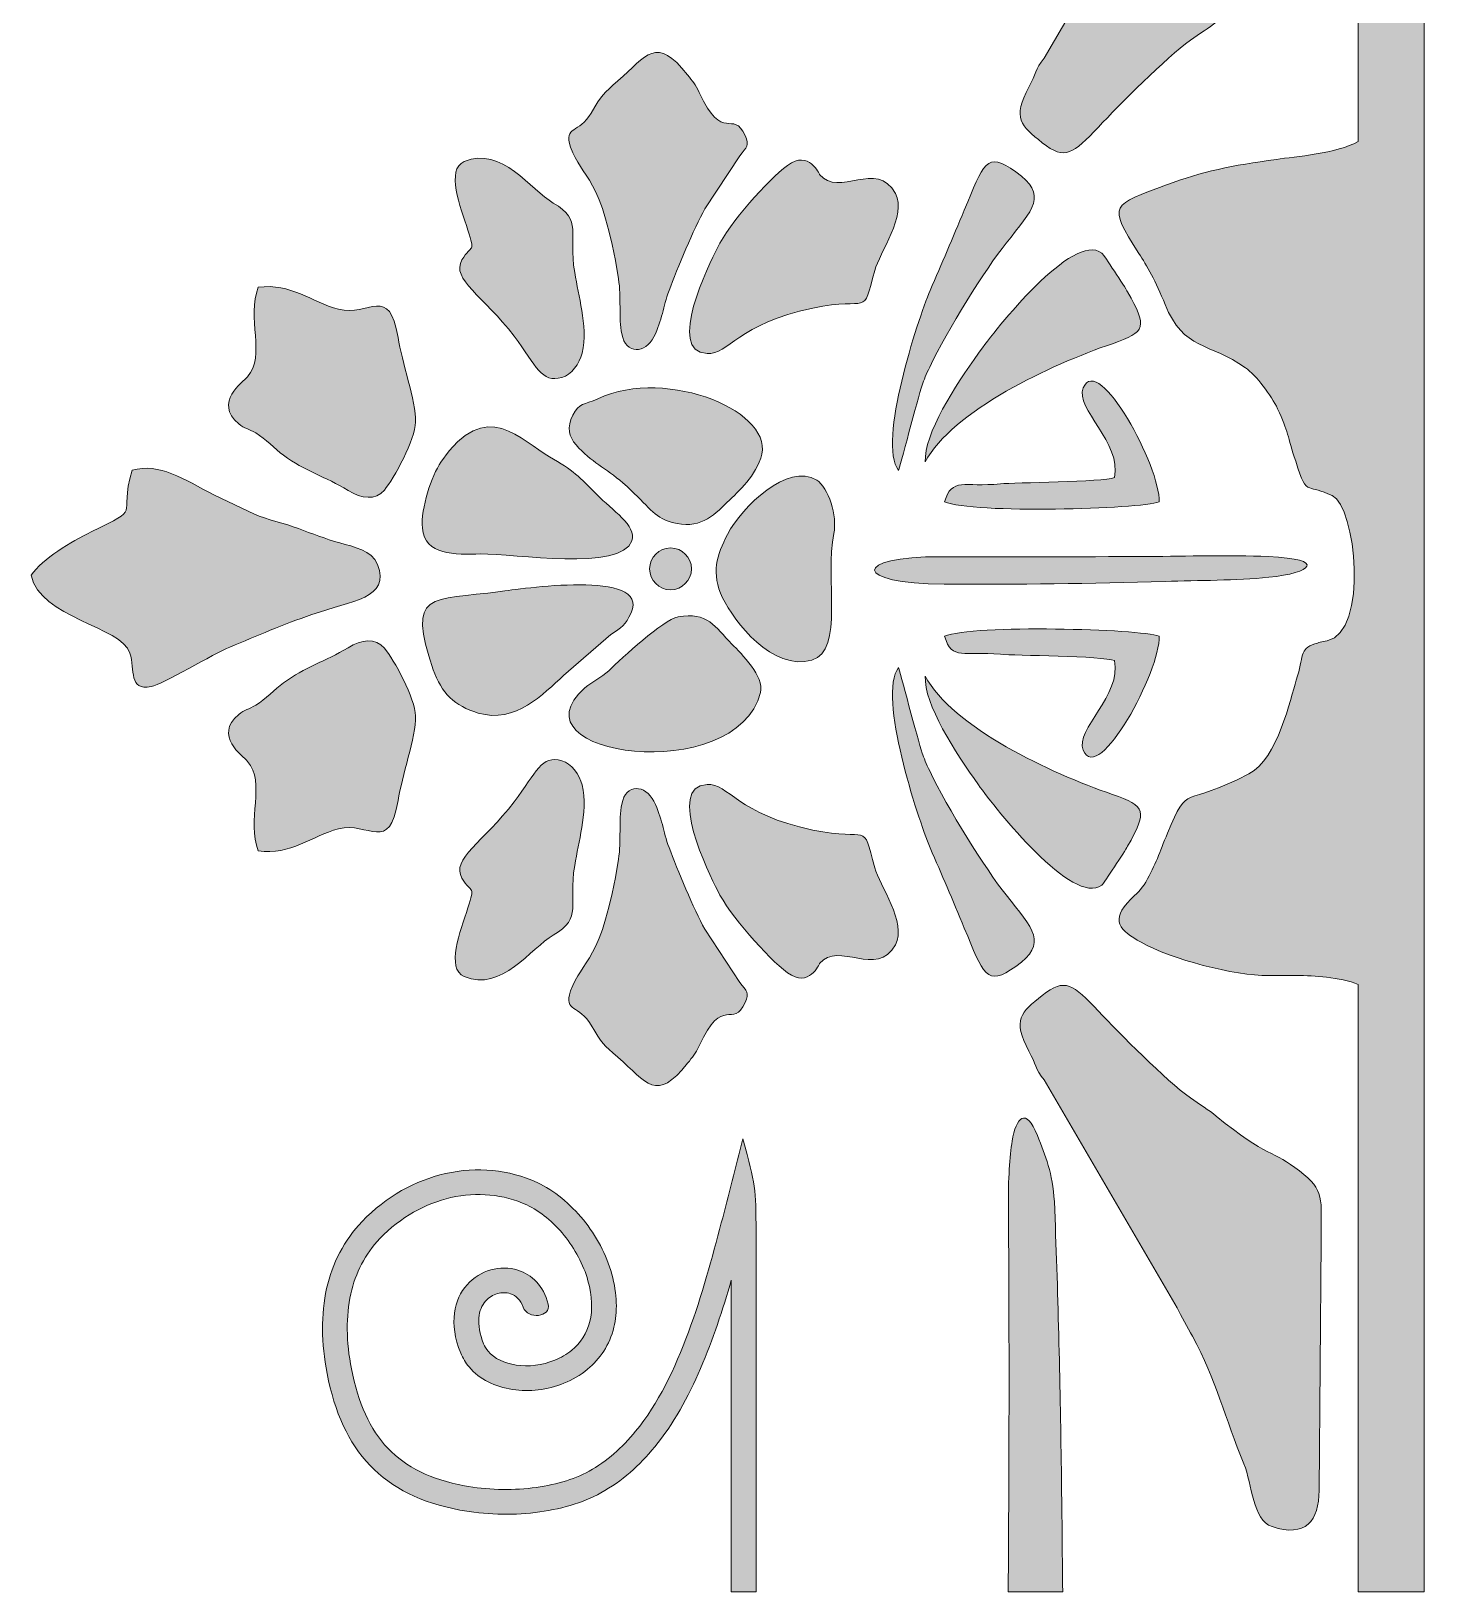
# Model space of a CAD drawing. Header units: inches. Extents: x -199 to 794, y -76 to 917.
# Drawn here: x 534.1 to 794, y -76 to 214.8 of the extents above; entities that cross this region are included whole.
import ezdxf

# ---------------------------------------------------------------- set-up
doc = ezdxf.new("R2010")
doc.units = ezdxf.units.IN
doc.header["$MEASUREMENT"] = 0
doc.layers.add('图层 1', color=7, linetype='Continuous')

# ---------------------------------------------------------------- blocks, each defined once
blk = doc.blocks.new('block 2')
at = {"layer": '图层 1', "true_color": 0xffffff}
h = blk.add_hatch(color=7, dxfattribs=at)
h.dxf.hatch_style = 2
edge = h.paths.add_edge_path()
edge.add_spline(control_points=[(791.65, 843.99), (790.54, 844.66), (788.96, 844.87), (787.38, 844.89), (782.21, 844.95), (773.23, 845.15), (768.63, 843.69), (759.46, 840.79), (761.41, 830.71), (766.29, 825.34), (768.33, 823.1), (770.07, 820.6), (771.59, 817.92), (776.78, 808.78), (781.41, 795.92), (781.41, 785.33), (781.41, 785.33), (781.41, 194.19), (781.41, 194.19), (777.47, 191.99), (769.65, 191.36), (766.17, 190.88), (757.83, 189.72), (752.38, 188.66), (745.69, 186.12), (735.58, 182.3), (734.56, 182.7), (740.55, 173.36), (742, 171.09), (743.72, 168.17), (745.44, 163.85), (748.84, 155.29), (753.76, 156.77), (760.42, 152.04), (762.38, 150.64), (765.26, 146.86), (766.41, 144.38), (768.37, 140.15), (768.24, 139.32), (769.77, 134.62), (771.03, 130.75), (771.28, 130.07), (772.42, 129.64), (773.18, 129.37), (774.36, 129.21), (776.54, 128.26), (781.06, 126.28), (783.37, 102.7), (775.64, 101.17), (774.68, 100.98), (773.92, 100.8), (773.33, 100.6), (770.36, 99.62), (771.38, 98.32), (769.88, 93.81), (768.76, 90.45), (766.49, 79.21), (761.06, 76.37), (748.63, 69.88), (749.84, 74.91), (745.88, 65.31), (744.36, 61.64), (743.71, 59.51), (741.84, 56.21), (741.03, 54.76), (739.96, 53.93), (739.02, 52.99), (735.08, 49.09), (737, 47.16), (740.97, 44.98), (746.65, 41.82), (758.26, 38.73), (764.77, 38.8), (767.73, 38.83), (771.78, 38.9), (775.53, 38.48), (777.67, 38.22), (779.73, 37.81), (781.41, 37.13), (781.41, 37.13), (781.41, -76.04), (781.41, -76.04), (781.41, -76.04), (793.72, -76.04), (793.72, -76.04), (793.72, -76.04), (793.72, 834.75), (793.72, 834.75), (793.72, 837.12), (794.02, 842.57), (791.65, 843.99)], knot_values=[0, 0, 0, 0, 1, 1, 1, 2, 2, 2, 3, 3, 3, 4, 4, 4, 5, 5, 5, 6, 6, 6, 7, 7, 7, 8, 8, 8, 9, 9, 9, 10, 10, 10, 11, 11, 11, 12, 12, 12, 13, 13, 13, 14, 14, 14, 15, 15, 15, 16, 16, 16, 17, 17, 17, 18, 18, 18, 19, 19, 19, 20, 20, 20, 21, 21, 21, 22, 22, 22, 23, 23, 23, 24, 24, 24, 25, 25, 25, 26, 26, 26, 27, 27, 27, 28, 28, 28, 29, 29, 29, 30, 30, 30, 30], degree=3, periodic=1)
h = blk.add_hatch(color=7, dxfattribs=at)
h.dxf.hatch_style = 2
edge = h.paths.add_edge_path()
edge.add_spline(control_points=[(750.16, 213.07), (751.83, 214.27), (753.63, 215.37), (754.97, 216.46), (764.43, 224.24), (765.71, 222.91), (770.46, 226.68), (775.3, 230.5), (774.49, 231.49), (774.49, 239.75), (774.49, 239.75), (774.13, 286.2), (774.13, 286.2), (774.13, 291.86), (771.6, 295.07), (765.36, 292.97), (761.74, 291.74), (761.66, 285.06), (760.12, 281.29), (756.59, 272.72), (754.94, 265.67), (750.55, 257.51), (749.58, 255.69), (748.46, 253.87), (747.68, 252.17), (747.68, 252.17), (722.88, 209.74), (722.88, 209.74), (721.25, 207.65), (721.38, 206.82), (720.05, 204.35), (716.93, 198.53), (718.57, 197.17), (722.54, 193.98), (726.79, 190.57), (728.33, 191.97), (733, 196.89), (736.95, 201.04), (745.57, 209.8), (750.16, 213.07)], knot_values=[0, 0, 0, 0, 1, 1, 1, 2, 2, 2, 3, 3, 3, 4, 4, 4, 5, 5, 5, 6, 6, 6, 7, 7, 7, 8, 8, 8, 9, 9, 9, 10, 10, 10, 11, 11, 11, 12, 12, 12, 13, 13, 13, 13], degree=3, periodic=1)
h = blk.add_hatch(color=7, dxfattribs=at)
h.dxf.hatch_style = 2
edge = h.paths.add_edge_path()
edge.add_spline(control_points=[(666.18, 191.54), (667.46, 193.25), (668.03, 193.4), (667.17, 195.32), (664.93, 200.36), (662.97, 193.68), (658.62, 203.36), (657.95, 204.87), (657.39, 205.42), (656.44, 206.63), (650.62, 214.03), (648.86, 210.27), (643.45, 205.49), (640.77, 203.13), (640.44, 202.96), (638.49, 199.51), (636.31, 195.64), (633.25, 197.22), (634.66, 193.16), (636.72, 187.25), (640.51, 188.01), (643.58, 168.6), (644.12, 165.2), (643.58, 161.4), (644.18, 158.34), (644.96, 154.43), (648.59, 154.7), (650.16, 157.8), (651.78, 161), (651.84, 163.34), (653, 166.41), (654.56, 170.56), (657.59, 177.91), (659.67, 181.65), (659.67, 181.65), (666.18, 191.54), (666.18, 191.54)], knot_values=[0, 0, 0, 0, 1, 1, 1, 2, 2, 2, 3, 3, 3, 4, 4, 4, 5, 5, 5, 6, 6, 6, 7, 7, 7, 8, 8, 8, 9, 9, 9, 10, 10, 10, 11, 11, 11, 12, 12, 12, 12], degree=3, periodic=1)
h = blk.add_hatch(color=7, dxfattribs=at)
h.dxf.hatch_style = 2
edge = h.paths.add_edge_path()
edge.add_spline(control_points=[(624.11, 157.94), (628.39, 152.27), (629.15, 149.16), (633.04, 150.24), (634.74, 150.72), (636.33, 152.84), (636.78, 154.75), (637.41, 157.32), (637.16, 160.28), (636.75, 162.71), (636.33, 165.26), (635.82, 167.37), (635.41, 169.8), (634.12, 177.32), (637.07, 179.44), (631.43, 182.73), (627.28, 185.15), (621.82, 193.43), (614.8, 190.46), (611.39, 189.02), (614.12, 182), (615.5, 177.7), (616.92, 173.27), (616.22, 175.2), (614.41, 172.15), (612.27, 168.53), (618.48, 165.41), (624.11, 157.94)], knot_values=[0, 0, 0, 0, 1, 1, 1, 2, 2, 2, 3, 3, 3, 4, 4, 4, 5, 5, 5, 6, 6, 6, 7, 7, 7, 8, 8, 8, 9, 9, 9, 9], degree=3, periodic=1)
h = blk.add_hatch(color=7, dxfattribs=at)
h.dxf.hatch_style = 2
edge = h.paths.add_edge_path()
edge.add_spline(control_points=[(691.32, 170.18), (692.19, 173.44), (697.39, 180.42), (695.18, 184.53), (691.75, 190.91), (684.58, 183.7), (681.05, 188.05), (681.05, 188.05), (679.09, 192.72), (675.07, 189.75), (671.32, 186.98), (664.27, 178.98), (662.01, 174.38), (660.5, 171.3), (652.36, 155.08), (660.09, 154.67), (664.06, 154.46), (665.82, 160.28), (679.8, 163.17), (690.53, 165.39), (688.96, 161.2), (691.32, 170.18)], knot_values=[0, 0, 0, 0, 1, 1, 1, 2, 2, 2, 3, 3, 3, 4, 4, 4, 5, 5, 5, 6, 6, 6, 7, 7, 7, 7], degree=3, periodic=1)
h = blk.add_hatch(color=7, dxfattribs=at)
h.dxf.hatch_style = 2
edge = h.paths.add_edge_path()
edge.add_spline(control_points=[(695.76, 132.88), (695.88, 133.06), (699.36, 146.35), (700.17, 148.82), (700.46, 149.71), (700.94, 150.86), (701.57, 152.16), (704.85, 159.05), (712, 170.49), (715.8, 175.25), (720.88, 181.63), (723.66, 184.24), (717.64, 188.56), (712.07, 192.59), (711.58, 189.96), (708.02, 181.42), (705.82, 176.13), (703.79, 171.47), (701.66, 166.45), (699.29, 160.83), (691.84, 138.21), (695.76, 132.88)], knot_values=[0, 0, 0, 0, 1, 1, 1, 2, 2, 2, 3, 3, 3, 4, 4, 4, 5, 5, 5, 6, 6, 6, 7, 7, 7, 7], degree=3, periodic=1)
h = blk.add_hatch(color=7, dxfattribs=at)
h.dxf.hatch_style = 2
edge = h.paths.add_edge_path()
edge.add_spline(control_points=[(733.64, 173.41), (728.29, 177.53), (713.88, 159.25), (710.65, 154.75), (706.36, 148.75), (700.45, 139.65), (700.75, 134.5), (703.18, 139.19), (709.07, 143.77), (715.85, 147.66), (722.41, 151.43), (729.78, 154.55), (735.62, 156.52), (741.95, 158.66), (742.12, 159.75), (738.44, 166.18), (737.92, 167.09), (734.07, 173.09), (733.64, 173.41)], knot_values=[0, 0, 0, 0, 1, 1, 1, 2, 2, 2, 3, 3, 3, 4, 4, 4, 5, 5, 5, 6, 6, 6, 6], degree=3, periodic=1)
h = blk.add_hatch(color=7, dxfattribs=at)
h.dxf.hatch_style = 2
edge = h.paths.add_edge_path()
edge.add_spline(control_points=[(572.8, 141.62), (573.93, 140.67), (574.63, 140.72), (575.99, 139.89), (577.79, 138.77), (579.55, 136.93), (581.15, 135.75), (585.09, 132.81), (588.95, 131.75), (593.18, 129.2), (595.77, 127.63), (598.25, 127.28), (599.95, 129.26), (601.73, 131.34), (605.72, 138.71), (605.76, 141.91), (605.8, 145.89), (603.19, 153.21), (602.5, 157.67), (600.92, 167.67), (597, 161.51), (591.4, 162.95), (586.33, 164.25), (582.55, 167.91), (576.45, 167.03), (574.23, 161.42), (577.9, 154.29), (574.46, 150.37), (573.53, 149.32), (568.07, 145.62), (572.8, 141.62)], knot_values=[0, 0, 0, 0, 1, 1, 1, 2, 2, 2, 3, 3, 3, 4, 4, 4, 5, 5, 5, 6, 6, 6, 7, 7, 7, 8, 8, 8, 9, 9, 9, 10, 10, 10, 10], degree=3, periodic=1)
h = blk.add_hatch(color=7, dxfattribs=at)
h.dxf.hatch_style = 2
edge = h.paths.add_edge_path()
edge.add_spline(control_points=[(730.18, 148.28), (728.58, 144.47), (737.43, 138.01), (736, 131.59), (733.9, 130.7), (717.24, 130.67), (714.74, 130.42), (707.91, 129.73), (705.71, 131.71), (704.34, 127.06), (709.59, 124.81), (740.81, 125.7), (744.32, 127.04), (744.63, 133.46), (733.02, 154.98), (730.18, 148.28)], knot_values=[0, 0, 0, 0, 1, 1, 1, 2, 2, 2, 3, 3, 3, 4, 4, 4, 5, 5, 5, 5], degree=3, periodic=1)
h = blk.add_hatch(color=7, dxfattribs=at)
h.dxf.hatch_style = 2
edge = h.paths.add_edge_path()
edge.add_spline(control_points=[(670.09, 135.18), (673.22, 143.62), (652.79, 152.32), (639.72, 146.28), (637.18, 145.1), (636.19, 145.54), (635.07, 143.24), (633.9, 140.83), (634.36, 139.19), (635.67, 137.67), (638.5, 134.39), (641.18, 133.43), (644.41, 130.57), (648.62, 126.84), (650, 124.52), (652.67, 123.53), (657.77, 121.64), (660.69, 123.86), (663.34, 126.48), (665.71, 128.84), (668.61, 131.14), (670.09, 135.18)], knot_values=[0, 0, 0, 0, 1, 1, 1, 2, 2, 2, 3, 3, 3, 4, 4, 4, 5, 5, 5, 6, 6, 6, 7, 7, 7, 7], degree=3, periodic=1)
h = blk.add_hatch(color=7, dxfattribs=at)
h.dxf.hatch_style = 2
edge = h.paths.add_edge_path()
edge.add_spline(control_points=[(617.93, 117.34), (624.16, 117.44), (644.12, 114.06), (646.04, 119.8), (647.01, 122.68), (642.4, 125.49), (639.53, 128.42), (636.38, 131.65), (635.1, 132.99), (630.7, 135.45), (625.64, 138.27), (618.85, 146.94), (610.5, 134.48), (608.73, 131.84), (606.71, 125.93), (607.03, 122.16), (607.47, 117), (613.06, 117.27), (617.93, 117.34)], knot_values=[0, 0, 0, 0, 1, 1, 1, 2, 2, 2, 3, 3, 3, 4, 4, 4, 5, 5, 5, 6, 6, 6, 6], degree=3, periodic=1)
h = blk.add_hatch(color=7, dxfattribs=at)
h.dxf.hatch_style = 2
edge = h.paths.add_edge_path()
edge.add_spline(control_points=[(586.44, 106.06), (593.94, 108.68), (601.11, 109.03), (598.67, 115.38), (597.64, 118.06), (594.19, 118.66), (591.67, 119.39), (589, 120.18), (586.44, 121.13), (583.97, 122.08), (581.44, 123.05), (577.97, 123.75), (575.74, 124.78), (575.74, 124.78), (568.32, 128.29), (568.32, 128.29), (562.3, 131.36), (558.16, 134.35), (552.93, 132.96), (550.24, 123.5), (555.16, 126.37), (545.31, 121.47), (541.6, 119.63), (536.25, 116.42), (534.14, 113.39), (535.69, 105.44), (550.93, 103.89), (552.54, 98.88), (553.55, 95.73), (552.17, 91.79), (556.52, 92.63), (558.49, 93.01), (568.25, 98.8), (571.18, 100), (576.33, 102.13), (580.98, 104.17), (586.44, 106.06)], knot_values=[0, 0, 0, 0, 1, 1, 1, 2, 2, 2, 3, 3, 3, 4, 4, 4, 5, 5, 5, 6, 6, 6, 7, 7, 7, 8, 8, 8, 9, 9, 9, 10, 10, 10, 11, 11, 11, 12, 12, 12, 12], degree=3, periodic=1)
h = blk.add_hatch(color=7, dxfattribs=at)
h.dxf.hatch_style = 2
edge = h.paths.add_edge_path()
edge.add_spline(control_points=[(680.52, 131.12), (675.12, 134.41), (666.61, 126.17), (663.9, 121), (661.87, 117.11), (660.78, 113.78), (662.98, 109.2), (665.12, 104.75), (672.28, 95.43), (679.62, 97.57), (685.72, 99.35), (681.97, 112.88), (683.71, 121.15), (684.38, 124.35), (682.69, 129.79), (680.52, 131.12)], knot_values=[0, 0, 0, 0, 1, 1, 1, 2, 2, 2, 3, 3, 3, 4, 4, 4, 5, 5, 5, 5], degree=3, periodic=1)
h = blk.add_hatch(color=7, dxfattribs=at)
h.dxf.hatch_style = 2
edge = h.paths.add_edge_path()
edge.add_spline(control_points=[(653.27, 118.46), (651.12, 118.46), (649.37, 116.72), (649.37, 114.57), (649.37, 112.42), (651.12, 110.67), (653.27, 110.67), (655.43, 110.67), (657.17, 112.42), (657.17, 114.57), (657.17, 116.72), (655.43, 118.46), (653.27, 118.46)], knot_values=[0, 0, 0, 0, 1, 1, 1, 2, 2, 2, 3, 3, 3, 4, 4, 4, 4], degree=3, periodic=1)
h = blk.add_hatch(color=7, dxfattribs=at)
h.dxf.hatch_style = 2
edge = h.paths.add_edge_path()
edge.add_spline(control_points=[(764.78, 113), (772.74, 113.77), (775.76, 116.4), (764.66, 116.86), (757.32, 117.17), (749.64, 116.91), (742.26, 116.88), (729.27, 116.82), (715.85, 116.75), (703.79, 116.84), (686.84, 116.84), (687.24, 111.79), (704.29, 111.71), (717.88, 111.65), (731.66, 111.82), (745.44, 112.24), (751.67, 112.43), (758.62, 112.39), (764.78, 113)], knot_values=[0, 0, 0, 0, 1, 1, 1, 2, 2, 2, 3, 3, 3, 4, 4, 4, 5, 5, 5, 6, 6, 6, 6], degree=3, periodic=1)
h = blk.add_hatch(color=7, dxfattribs=at)
h.dxf.hatch_style = 2
edge = h.paths.add_edge_path()
edge.add_spline(control_points=[(617.42, 87.71), (624.46, 85.63), (629.56, 91.28), (633.34, 94.71), (633.34, 94.71), (642.14, 102.31), (642.14, 102.31), (644.21, 103.67), (644.85, 104.05), (645.91, 106.38), (649.66, 114.59), (624.71, 110.76), (621.6, 110.35), (608.43, 108.65), (604.03, 110.46), (609.06, 95.77), (610.55, 91.45), (613.06, 88.99), (617.42, 87.71)], knot_values=[0, 0, 0, 0, 1, 1, 1, 2, 2, 2, 3, 3, 3, 4, 4, 4, 5, 5, 5, 6, 6, 6, 6], degree=3, periodic=1)
h = blk.add_hatch(color=7, dxfattribs=at)
h.dxf.hatch_style = 2
edge = h.paths.add_edge_path()
edge.add_spline(control_points=[(670.05, 91.56), (670.79, 94.46), (666.51, 98.74), (664.71, 100.56), (661.55, 103.79), (660.19, 106.64), (654.69, 105.61), (651.84, 105.06), (644.27, 98), (641.76, 95.59), (640.37, 94.25), (638.74, 93.63), (637.31, 92.37), (622.9, 79.75), (665.54, 73.84), (670.05, 91.56)], knot_values=[0, 0, 0, 0, 1, 1, 1, 2, 2, 2, 3, 3, 3, 4, 4, 4, 5, 5, 5, 5], degree=3, periodic=1)
h = blk.add_hatch(color=7, dxfattribs=at)
h.dxf.hatch_style = 2
edge = h.paths.add_edge_path()
edge.add_spline(control_points=[(602.5, 71.4), (603.19, 75.86), (605.8, 83.17), (605.76, 87.16), (605.72, 90.35), (601.74, 97.73), (599.95, 99.8), (598.25, 101.79), (595.76, 101.43), (593.18, 99.88), (588.95, 97.32), (585.09, 96.25), (581.15, 93.33), (579.55, 92.13), (577.79, 90.29), (575.98, 89.18), (574.63, 88.35), (573.93, 88.39), (572.8, 87.44), (568.07, 83.46), (573.53, 79.75), (574.46, 78.7), (577.9, 74.78), (574.23, 67.64), (576.45, 62.03), (582.54, 61.15), (586.33, 64.81), (591.4, 66.12), (597, 67.56), (600.92, 61.4), (602.5, 71.4)], knot_values=[0, 0, 0, 0, 1, 1, 1, 2, 2, 2, 3, 3, 3, 4, 4, 4, 5, 5, 5, 6, 6, 6, 7, 7, 7, 8, 8, 8, 9, 9, 9, 10, 10, 10, 10], degree=3, periodic=1)
h = blk.add_hatch(color=7, dxfattribs=at)
h.dxf.hatch_style = 2
edge = h.paths.add_edge_path()
edge.add_spline(control_points=[(704.34, 102), (705.71, 97.35), (707.91, 99.35), (714.74, 98.65), (717.24, 98.39), (733.9, 98.35), (736, 97.48), (737.43, 91.06), (728.58, 84.6), (730.18, 80.78), (733.02, 74.09), (744.63, 95.61), (744.32, 102.03), (740.81, 103.37), (709.59, 104.25), (704.34, 102)], knot_values=[0, 0, 0, 0, 1, 1, 1, 2, 2, 2, 3, 3, 3, 4, 4, 4, 5, 5, 5, 5], degree=3, periodic=1)
h = blk.add_hatch(color=7, dxfattribs=at)
h.dxf.hatch_style = 2
edge = h.paths.add_edge_path()
edge.add_spline(control_points=[(715.8, 53.81), (712, 58.59), (704.85, 70.01), (701.57, 76.91), (700.94, 78.21), (700.46, 79.35), (700.17, 80.25), (699.36, 82.72), (695.88, 96), (695.76, 96.19), (691.84, 90.86), (699.29, 68.23), (701.66, 62.61), (703.79, 57.59), (705.82, 52.94), (708.02, 47.64), (711.58, 39.11), (712.07, 36.49), (717.64, 40.5), (723.66, 44.82), (720.88, 47.44), (715.8, 53.81)], knot_values=[0, 0, 0, 0, 1, 1, 1, 2, 2, 2, 3, 3, 3, 4, 4, 4, 5, 5, 5, 6, 6, 6, 7, 7, 7, 7], degree=3, periodic=1)
h = blk.add_hatch(color=7, dxfattribs=at)
h.dxf.hatch_style = 2
edge = h.paths.add_edge_path()
edge.add_spline(control_points=[(715.85, 81.41), (709.07, 85.3), (703.18, 89.87), (700.75, 94.56), (700.45, 89.41), (706.36, 80.31), (710.65, 74.32), (713.88, 69.82), (728.29, 51.54), (733.64, 55.66), (734.07, 55.98), (737.92, 61.98), (738.44, 62.89), (742.12, 69.33), (741.95, 70.4), (735.62, 72.55), (729.78, 74.52), (722.41, 77.65), (715.85, 81.41)], knot_values=[0, 0, 0, 0, 1, 1, 1, 2, 2, 2, 3, 3, 3, 4, 4, 4, 5, 5, 5, 6, 6, 6, 6], degree=3, periodic=1)
h = blk.add_hatch(color=7, dxfattribs=at)
h.dxf.hatch_style = 2
edge = h.paths.add_edge_path()
edge.add_spline(control_points=[(614.8, 38.61), (621.82, 35.64), (627.28, 43.92), (631.43, 46.33), (637.07, 49.62), (634.12, 51.74), (635.41, 59.27), (635.82, 61.7), (636.33, 63.8), (636.75, 66.36), (637.16, 68.78), (637.41, 71.75), (636.78, 74.31), (636.33, 76.23), (634.74, 78.34), (633.04, 78.82), (629.15, 79.9), (628.39, 76.79), (624.11, 71.13), (618.48, 63.66), (612.27, 60.54), (614.41, 56.92), (616.22, 53.87), (616.92, 55.79), (615.5, 51.38), (614.12, 47.06), (611.39, 40.05), (614.8, 38.61)], knot_values=[0, 0, 0, 0, 1, 1, 1, 2, 2, 2, 3, 3, 3, 4, 4, 4, 5, 5, 5, 6, 6, 6, 7, 7, 7, 8, 8, 8, 9, 9, 9, 9], degree=3, periodic=1)
h = blk.add_hatch(color=7, dxfattribs=at)
h.dxf.hatch_style = 2
edge = h.paths.add_edge_path()
edge.add_spline(control_points=[(638.49, 29.55), (640.44, 26.11), (640.77, 25.93), (643.45, 23.58), (648.86, 18.8), (650.62, 15.04), (656.44, 22.44), (657.39, 23.64), (657.95, 24.2), (658.62, 25.7), (662.97, 35.39), (664.93, 28.7), (667.17, 33.75), (668.03, 35.67), (667.46, 35.82), (666.18, 37.52), (666.18, 37.52), (659.66, 47.42), (659.66, 47.42), (657.59, 51.15), (654.56, 58.51), (653, 62.65), (651.84, 65.72), (651.78, 68.06), (650.16, 71.26), (648.59, 74.37), (644.96, 74.64), (644.18, 70.73), (643.58, 67.67), (644.12, 63.87), (643.58, 60.46), (640.51, 41.07), (636.72, 41.81), (634.66, 35.91), (633.25, 31.86), (636.31, 33.42), (638.49, 29.55)], knot_values=[0, 0, 0, 0, 1, 1, 1, 2, 2, 2, 3, 3, 3, 4, 4, 4, 5, 5, 5, 6, 6, 6, 7, 7, 7, 8, 8, 8, 9, 9, 9, 10, 10, 10, 11, 11, 11, 12, 12, 12, 12], degree=3, periodic=1)
h = blk.add_hatch(color=7, dxfattribs=at)
h.dxf.hatch_style = 2
edge = h.paths.add_edge_path()
edge.add_spline(control_points=[(679.8, 65.9), (665.82, 68.78), (664.06, 74.61), (660.09, 74.4), (652.36, 73.99), (660.5, 57.76), (662.01, 54.68), (664.27, 50.09), (671.32, 42.08), (675.07, 39.31), (679.09, 36.35), (681.05, 41.01), (681.05, 41.01), (684.58, 45.38), (691.75, 38.16), (695.18, 44.53), (697.39, 48.64), (692.19, 55.63), (691.33, 58.89), (688.96, 67.87), (690.53, 63.68), (679.8, 65.9)], knot_values=[0, 0, 0, 0, 1, 1, 1, 2, 2, 2, 3, 3, 3, 4, 4, 4, 5, 5, 5, 6, 6, 6, 7, 7, 7, 7], degree=3, periodic=1)
h = blk.add_hatch(color=7, dxfattribs=at)
h.dxf.hatch_style = 2
edge = h.paths.add_edge_path()
edge.add_spline(control_points=[(770.46, 2.39), (765.71, 6.16), (764.43, 4.83), (754.97, 12.6), (753.63, 13.7), (751.83, 14.79), (750.16, 15.98), (745.57, 19.26), (736.95, 28.02), (733, 32.18), (728.33, 37.1), (726.79, 38.49), (722.54, 35.08), (718.57, 31.89), (716.93, 30.54), (720.05, 24.71), (721.38, 22.24), (721.25, 21.42), (722.88, 19.33), (722.88, 19.33), (747.68, -23.11), (747.68, -23.11), (748.46, -24.8), (749.58, -26.63), (750.55, -28.44), (754.94, -36.59), (756.59, -43.65), (760.12, -52.22), (761.66, -55.99), (761.74, -62.68), (765.36, -63.9), (771.6, -66), (774.13, -62.8), (774.13, -57.14), (774.13, -57.14), (774.49, -10.68), (774.49, -10.68), (774.49, -2.42), (775.3, -1.44), (770.46, 2.39)], knot_values=[0, 0, 0, 0, 1, 1, 1, 2, 2, 2, 3, 3, 3, 4, 4, 4, 5, 5, 5, 6, 6, 6, 7, 7, 7, 8, 8, 8, 9, 9, 9, 10, 10, 10, 11, 11, 11, 12, 12, 12, 13, 13, 13, 13], degree=3, periodic=1)
h = blk.add_hatch(color=7, dxfattribs=at)
h.dxf.hatch_style = 2
edge = h.paths.add_edge_path()
edge.add_spline(control_points=[(724.8, -3.34), (724.46, 2.03), (723.17, 5.15), (721.65, 8.98), (719.51, 14.38), (717.66, 12.39), (716.93, 7.95), (716.47, 5.1), (716.19, 0.8), (716.23, -4.3), (716.42, -27.65), (716.37, -51.65), (716.2, -76.04), (716.2, -76.04), (726.35, -76.04), (726.35, -76.04), (726.28, -68.47), (726.21, -60.92), (726.1, -53.37), (725.88, -36.47), (725.48, -19.76), (724.8, -3.34)], knot_values=[0, 0, 0, 0, 1, 1, 1, 2, 2, 2, 3, 3, 3, 4, 4, 4, 5, 5, 5, 6, 6, 6, 7, 7, 7, 7], degree=3, periodic=1)
h = blk.add_hatch(color=7, dxfattribs=at)
h.dxf.hatch_style = 2
edge = h.paths.add_edge_path()
edge.add_spline(control_points=[(662.73, -7.32), (659.34, -20.05), (655.13, -35.88), (646.77, -46.13), (645.52, -47.66), (644.17, -49.08), (642.73, -50.33), (641.3, -51.57), (639.75, -52.66), (638.1, -53.57), (635.19, -55.16), (631.5, -56.21), (627.49, -56.7), (623.39, -57.18), (619.02, -57.06), (614.86, -56.28), (608.63, -55.12), (603.99, -52.84), (600.61, -49.31), (597.22, -45.76), (595.05, -40.87), (593.81, -34.51), (592.83, -29.42), (592.76, -24.71), (593.69, -20.54), (594.58, -16.59), (596.36, -13.11), (599.12, -10.23), (602.96, -6.21), (607.61, -3.66), (612.35, -2.59), (617.22, -1.5), (622.18, -1.96), (626.48, -3.96), (629, -5.14), (631.44, -7.16), (633.45, -9.64), (635.47, -12.13), (637.05, -15.06), (637.88, -18.07), (638.71, -21.04), (638.76, -23.56), (638.24, -25.66), (637.68, -27.91), (636.46, -29.71), (634.87, -31.02), (633.93, -31.81), (632.84, -32.44), (631.69, -32.9), (629.37, -33.84), (626.8, -34.14), (624.5, -33.8), (622.33, -33.47), (620.45, -32.6), (619.27, -31.2), (618.94, -30.78), (618.65, -30.32), (618.45, -29.83), (616.93, -26.09), (617.44, -23.41), (618.8, -21.87), (619.41, -21.19), (620.19, -20.72), (621.02, -20.48), (621.82, -20.26), (622.67, -20.25), (623.43, -20.5), (624.45, -20.82), (625.35, -21.64), (625.83, -23.01), (626.64, -25.33), (631.06, -24.95), (630.46, -22.43), (629.63, -19.01), (627.42, -16.94), (624.83, -16.11), (623.21, -15.59), (621.43, -15.58), (619.77, -16.05), (618.13, -16.51), (616.57, -17.46), (615.36, -18.83), (612.96, -21.55), (611.89, -25.92), (614.18, -31.56), (614.56, -32.51), (615.08, -33.37), (615.72, -34.14), (617.65, -36.46), (620.58, -37.87), (623.84, -38.35), (626.92, -38.82), (630.34, -38.43), (633.41, -37.18), (634.99, -36.54), (636.49, -35.67), (637.81, -34.58), (640.12, -32.66), (641.91, -30.06), (642.72, -26.76), (643.4, -23.94), (643.37, -20.63), (642.32, -16.85), (641.32, -13.21), (639.43, -9.7), (637.03, -6.74), (634.58, -3.74), (631.59, -1.28), (628.42, 0.2), (623.2, 2.65), (617.18, 3.21), (611.34, 1.89), (605.74, 0.63), (600.29, -2.35), (595.79, -7.05), (592.44, -10.56), (590.27, -14.78), (589.19, -19.53), (588.12, -24.34), (588.18, -29.69), (589.28, -35.39), (590.69, -42.61), (593.24, -48.27), (597.27, -52.49), (601.34, -56.74), (606.79, -59.46), (614.01, -60.81), (618.65, -61.67), (623.5, -61.81), (628.04, -61.28), (632.58, -60.73), (636.85, -59.5), (640.3, -57.61), (642.26, -56.53), (644.07, -55.25), (645.74, -53.81), (647.4, -52.37), (648.92, -50.77), (650.34, -49.04), (657.26, -40.55), (661.44, -28.88), (664.6, -17.96), (664.6, -17.96), (664.6, -76.04), (664.6, -76.04), (664.6, -76.04), (669.21, -76.04), (669.21, -76.04), (669.21, -76.04), (669.21, -9.1), (669.21, -9.1), (669.21, -0.67), (669.1, -0.38), (666.75, 8.36), (665.47, 3.08), (664.13, -2.07), (662.73, -7.32)], knot_values=[0, 0, 0, 0, 1, 1, 1, 2, 2, 2, 3, 3, 3, 4, 4, 4, 5, 5, 5, 6, 6, 6, 7, 7, 7, 8, 8, 8, 9, 9, 9, 10, 10, 10, 11, 11, 11, 12, 12, 12, 13, 13, 13, 14, 14, 14, 15, 15, 15, 16, 16, 16, 17, 17, 17, 18, 18, 18, 19, 19, 19, 20, 20, 20, 21, 21, 21, 22, 22, 22, 23, 23, 23, 24, 24, 24, 25, 25, 25, 26, 26, 26, 27, 27, 27, 28, 28, 28, 29, 29, 29, 30, 30, 30, 31, 31, 31, 32, 32, 32, 33, 33, 33, 34, 34, 34, 35, 35, 35, 36, 36, 36, 37, 37, 37, 38, 38, 38, 39, 39, 39, 40, 40, 40, 41, 41, 41, 42, 42, 42, 43, 43, 43, 44, 44, 44, 45, 45, 45, 46, 46, 46, 47, 47, 47, 48, 48, 48, 49, 49, 49, 50, 50, 50, 51, 51, 51, 52, 52, 52, 52], degree=3, periodic=1)
at = {"layer": '图层 1', "lineweight": 0}
for points, knots in [([(791.65, 843.99), (790.54, 844.66), (788.96, 844.87), (787.38, 844.89), (782.21, 844.95), (773.23, 845.15), (768.63, 843.69), (759.46, 840.79), (761.41, 830.71), (766.29, 825.34), (768.33, 823.1), (770.07, 820.6), (771.59, 817.92), (776.78, 808.78), (781.41, 795.92), (781.41, 785.33), (781.41, 785.33), (781.41, 194.19), (781.41, 194.19), (777.47, 191.99), (769.65, 191.36), (766.17, 190.88), (757.83, 189.72), (752.38, 188.66), (745.69, 186.12), (735.58, 182.3), (734.56, 182.7), (740.55, 173.36), (742, 171.09), (743.72, 168.17), (745.44, 163.85), (748.84, 155.29), (753.76, 156.77), (760.42, 152.04), (762.38, 150.64), (765.26, 146.86), (766.41, 144.38), (768.37, 140.15), (768.24, 139.32), (769.77, 134.62), (771.03, 130.75), (771.28, 130.07), (772.42, 129.64), (773.18, 129.37), (774.36, 129.21), (776.54, 128.26), (781.06, 126.28), (783.37, 102.7), (775.64, 101.17), (774.68, 100.98), (773.92, 100.8), (773.33, 100.6), (770.36, 99.62), (771.38, 98.32), (769.88, 93.81), (768.76, 90.45), (766.49, 79.21), (761.06, 76.37), (748.63, 69.88), (749.84, 74.91), (745.88, 65.31), (744.36, 61.64), (743.71, 59.51), (741.84, 56.21), (741.03, 54.76), (739.96, 53.93), (739.02, 52.99), (735.08, 49.09), (737, 47.16), (740.97, 44.98), (746.65, 41.82), (758.26, 38.73), (764.77, 38.8), (767.73, 38.83), (771.78, 38.9), (775.53, 38.48), (777.67, 38.22), (779.73, 37.81), (781.41, 37.13), (781.41, 37.13), (781.41, -76.04), (781.41, -76.04), (781.41, -76.04), (793.72, -76.04), (793.72, -76.04), (793.72, -76.04), (793.72, 834.75), (793.72, 834.75), (793.72, 837.12), (794.02, 842.57), (791.65, 843.99)], [0, 0, 0, 0, 1, 1, 1, 2, 2, 2, 3, 3, 3, 4, 4, 4, 5, 5, 5, 6, 6, 6, 7, 7, 7, 8, 8, 8, 9, 9, 9, 10, 10, 10, 11, 11, 11, 12, 12, 12, 13, 13, 13, 14, 14, 14, 15, 15, 15, 16, 16, 16, 17, 17, 17, 18, 18, 18, 19, 19, 19, 20, 20, 20, 21, 21, 21, 22, 22, 22, 23, 23, 23, 24, 24, 24, 25, 25, 25, 26, 26, 26, 27, 27, 27, 28, 28, 28, 29, 29, 29, 30, 30, 30, 30]), ([(750.16, 213.07), (751.83, 214.27), (753.63, 215.37), (754.97, 216.46), (764.43, 224.24), (765.71, 222.91), (770.46, 226.68), (775.3, 230.5), (774.49, 231.49), (774.49, 239.75), (774.49, 239.75), (774.13, 286.2), (774.13, 286.2), (774.13, 291.86), (771.6, 295.07), (765.36, 292.97), (761.74, 291.74), (761.66, 285.06), (760.12, 281.29), (756.59, 272.72), (754.94, 265.67), (750.55, 257.51), (749.58, 255.69), (748.46, 253.87), (747.68, 252.17), (747.68, 252.17), (722.88, 209.74), (722.88, 209.74), (721.25, 207.65), (721.38, 206.82), (720.05, 204.35), (716.93, 198.53), (718.57, 197.17), (722.54, 193.98), (726.79, 190.57), (728.33, 191.97), (733, 196.89), (736.95, 201.04), (745.57, 209.8), (750.16, 213.07)], [0, 0, 0, 0, 1, 1, 1, 2, 2, 2, 3, 3, 3, 4, 4, 4, 5, 5, 5, 6, 6, 6, 7, 7, 7, 8, 8, 8, 9, 9, 9, 10, 10, 10, 11, 11, 11, 12, 12, 12, 13, 13, 13, 13]), ([(666.18, 191.54), (667.46, 193.25), (668.03, 193.4), (667.17, 195.32), (664.93, 200.36), (662.97, 193.68), (658.62, 203.36), (657.95, 204.87), (657.39, 205.42), (656.44, 206.63), (650.62, 214.03), (648.86, 210.27), (643.45, 205.49), (640.77, 203.13), (640.44, 202.96), (638.49, 199.51), (636.31, 195.64), (633.25, 197.22), (634.66, 193.16), (636.72, 187.25), (640.51, 188.01), (643.58, 168.6), (644.12, 165.2), (643.58, 161.4), (644.18, 158.34), (644.96, 154.43), (648.59, 154.7), (650.16, 157.8), (651.78, 161), (651.84, 163.34), (653, 166.41), (654.56, 170.56), (657.59, 177.91), (659.67, 181.65), (659.67, 181.65), (666.18, 191.54), (666.18, 191.54)], [0, 0, 0, 0, 1, 1, 1, 2, 2, 2, 3, 3, 3, 4, 4, 4, 5, 5, 5, 6, 6, 6, 7, 7, 7, 8, 8, 8, 9, 9, 9, 10, 10, 10, 11, 11, 11, 12, 12, 12, 12]), ([(624.11, 157.94), (628.39, 152.27), (629.15, 149.16), (633.04, 150.24), (634.74, 150.72), (636.33, 152.84), (636.78, 154.75), (637.41, 157.32), (637.16, 160.28), (636.75, 162.71), (636.33, 165.26), (635.82, 167.37), (635.41, 169.8), (634.12, 177.32), (637.07, 179.44), (631.43, 182.73), (627.28, 185.15), (621.82, 193.43), (614.8, 190.46), (611.39, 189.02), (614.12, 182), (615.5, 177.7), (616.92, 173.27), (616.22, 175.2), (614.41, 172.15), (612.27, 168.53), (618.48, 165.41), (624.11, 157.94)], [0, 0, 0, 0, 1, 1, 1, 2, 2, 2, 3, 3, 3, 4, 4, 4, 5, 5, 5, 6, 6, 6, 7, 7, 7, 8, 8, 8, 9, 9, 9, 9]), ([(691.32, 170.18), (692.19, 173.44), (697.39, 180.42), (695.18, 184.53), (691.75, 190.91), (684.58, 183.7), (681.05, 188.05), (681.05, 188.05), (679.09, 192.72), (675.07, 189.75), (671.32, 186.98), (664.27, 178.98), (662.01, 174.38), (660.5, 171.3), (652.36, 155.08), (660.09, 154.67), (664.06, 154.46), (665.82, 160.28), (679.8, 163.17), (690.53, 165.39), (688.96, 161.2), (691.32, 170.18)], [0, 0, 0, 0, 1, 1, 1, 2, 2, 2, 3, 3, 3, 4, 4, 4, 5, 5, 5, 6, 6, 6, 7, 7, 7, 7]), ([(695.76, 132.88), (695.88, 133.06), (699.36, 146.35), (700.17, 148.82), (700.46, 149.71), (700.94, 150.86), (701.57, 152.16), (704.85, 159.05), (712, 170.49), (715.8, 175.25), (720.88, 181.63), (723.66, 184.24), (717.64, 188.56), (712.07, 192.59), (711.58, 189.96), (708.02, 181.42), (705.82, 176.13), (703.79, 171.47), (701.66, 166.45), (699.29, 160.83), (691.84, 138.21), (695.76, 132.88)], [0, 0, 0, 0, 1, 1, 1, 2, 2, 2, 3, 3, 3, 4, 4, 4, 5, 5, 5, 6, 6, 6, 7, 7, 7, 7]), ([(733.64, 173.41), (728.29, 177.53), (713.88, 159.25), (710.65, 154.75), (706.36, 148.75), (700.45, 139.65), (700.75, 134.5), (703.18, 139.19), (709.07, 143.77), (715.85, 147.66), (722.41, 151.43), (729.78, 154.55), (735.62, 156.52), (741.95, 158.66), (742.12, 159.75), (738.44, 166.18), (737.92, 167.09), (734.07, 173.09), (733.64, 173.41)], [0, 0, 0, 0, 1, 1, 1, 2, 2, 2, 3, 3, 3, 4, 4, 4, 5, 5, 5, 6, 6, 6, 6]), ([(572.8, 141.62), (573.93, 140.67), (574.63, 140.72), (575.99, 139.89), (577.79, 138.77), (579.55, 136.93), (581.15, 135.75), (585.09, 132.81), (588.95, 131.75), (593.18, 129.2), (595.77, 127.63), (598.25, 127.28), (599.95, 129.26), (601.73, 131.34), (605.72, 138.71), (605.76, 141.91), (605.8, 145.89), (603.19, 153.21), (602.5, 157.67), (600.92, 167.67), (597, 161.51), (591.4, 162.95), (586.33, 164.25), (582.55, 167.91), (576.45, 167.03), (574.23, 161.42), (577.9, 154.29), (574.46, 150.37), (573.53, 149.32), (568.07, 145.62), (572.8, 141.62)], [0, 0, 0, 0, 1, 1, 1, 2, 2, 2, 3, 3, 3, 4, 4, 4, 5, 5, 5, 6, 6, 6, 7, 7, 7, 8, 8, 8, 9, 9, 9, 10, 10, 10, 10]), ([(730.18, 148.28), (728.58, 144.47), (737.43, 138.01), (736, 131.59), (733.9, 130.7), (717.24, 130.67), (714.74, 130.42), (707.91, 129.73), (705.71, 131.71), (704.34, 127.06), (709.59, 124.81), (740.81, 125.7), (744.32, 127.04), (744.63, 133.46), (733.02, 154.98), (730.18, 148.28)], [0, 0, 0, 0, 1, 1, 1, 2, 2, 2, 3, 3, 3, 4, 4, 4, 5, 5, 5, 5]), ([(670.09, 135.18), (673.22, 143.62), (652.79, 152.32), (639.72, 146.28), (637.18, 145.1), (636.19, 145.54), (635.07, 143.24), (633.9, 140.83), (634.36, 139.19), (635.67, 137.67), (638.5, 134.39), (641.18, 133.43), (644.41, 130.57), (648.62, 126.84), (650, 124.52), (652.67, 123.53), (657.77, 121.64), (660.69, 123.86), (663.34, 126.48), (665.71, 128.84), (668.61, 131.14), (670.09, 135.18)], [0, 0, 0, 0, 1, 1, 1, 2, 2, 2, 3, 3, 3, 4, 4, 4, 5, 5, 5, 6, 6, 6, 7, 7, 7, 7]), ([(617.93, 117.34), (624.16, 117.44), (644.12, 114.06), (646.04, 119.8), (647.01, 122.68), (642.4, 125.49), (639.53, 128.42), (636.38, 131.65), (635.1, 132.99), (630.7, 135.45), (625.64, 138.27), (618.85, 146.94), (610.5, 134.48), (608.73, 131.84), (606.71, 125.93), (607.03, 122.16), (607.47, 117), (613.06, 117.27), (617.93, 117.34)], [0, 0, 0, 0, 1, 1, 1, 2, 2, 2, 3, 3, 3, 4, 4, 4, 5, 5, 5, 6, 6, 6, 6]), ([(586.44, 106.06), (593.94, 108.68), (601.11, 109.03), (598.67, 115.38), (597.64, 118.06), (594.19, 118.66), (591.67, 119.39), (589, 120.18), (586.44, 121.13), (583.97, 122.08), (581.44, 123.05), (577.97, 123.75), (575.74, 124.78), (575.74, 124.78), (568.32, 128.29), (568.32, 128.29), (562.3, 131.36), (558.16, 134.35), (552.93, 132.96), (550.24, 123.5), (555.16, 126.37), (545.31, 121.47), (541.6, 119.63), (536.25, 116.42), (534.14, 113.39), (535.69, 105.44), (550.93, 103.89), (552.54, 98.88), (553.55, 95.73), (552.17, 91.79), (556.52, 92.63), (558.49, 93.01), (568.25, 98.8), (571.18, 100), (576.33, 102.13), (580.98, 104.17), (586.44, 106.06)], [0, 0, 0, 0, 1, 1, 1, 2, 2, 2, 3, 3, 3, 4, 4, 4, 5, 5, 5, 6, 6, 6, 7, 7, 7, 8, 8, 8, 9, 9, 9, 10, 10, 10, 11, 11, 11, 12, 12, 12, 12]), ([(680.52, 131.12), (675.12, 134.41), (666.61, 126.17), (663.9, 121), (661.87, 117.11), (660.78, 113.78), (662.98, 109.2), (665.12, 104.75), (672.28, 95.43), (679.62, 97.57), (685.72, 99.35), (681.97, 112.88), (683.71, 121.15), (684.38, 124.35), (682.69, 129.79), (680.52, 131.12)], [0, 0, 0, 0, 1, 1, 1, 2, 2, 2, 3, 3, 3, 4, 4, 4, 5, 5, 5, 5]), ([(653.27, 118.46), (651.12, 118.46), (649.37, 116.72), (649.37, 114.57), (649.37, 112.42), (651.12, 110.67), (653.27, 110.67), (655.43, 110.67), (657.17, 112.42), (657.17, 114.57), (657.17, 116.72), (655.43, 118.46), (653.27, 118.46)], [0, 0, 0, 0, 1, 1, 1, 2, 2, 2, 3, 3, 3, 4, 4, 4, 4]), ([(764.78, 113), (772.74, 113.77), (775.76, 116.4), (764.66, 116.86), (757.32, 117.17), (749.64, 116.91), (742.26, 116.88), (729.27, 116.82), (715.85, 116.75), (703.79, 116.84), (686.84, 116.84), (687.24, 111.79), (704.29, 111.71), (717.88, 111.65), (731.66, 111.82), (745.44, 112.24), (751.67, 112.43), (758.62, 112.39), (764.78, 113)], [0, 0, 0, 0, 1, 1, 1, 2, 2, 2, 3, 3, 3, 4, 4, 4, 5, 5, 5, 6, 6, 6, 6]), ([(617.42, 87.71), (624.46, 85.63), (629.56, 91.28), (633.34, 94.71), (633.34, 94.71), (642.14, 102.31), (642.14, 102.31), (644.21, 103.67), (644.85, 104.05), (645.91, 106.38), (649.66, 114.59), (624.71, 110.76), (621.6, 110.35), (608.43, 108.65), (604.03, 110.46), (609.06, 95.77), (610.55, 91.45), (613.06, 88.99), (617.42, 87.71)], [0, 0, 0, 0, 1, 1, 1, 2, 2, 2, 3, 3, 3, 4, 4, 4, 5, 5, 5, 6, 6, 6, 6]), ([(670.05, 91.56), (670.79, 94.46), (666.51, 98.74), (664.71, 100.56), (661.55, 103.79), (660.19, 106.64), (654.69, 105.61), (651.84, 105.06), (644.27, 98), (641.76, 95.59), (640.37, 94.25), (638.74, 93.63), (637.31, 92.37), (622.9, 79.75), (665.54, 73.84), (670.05, 91.56)], [0, 0, 0, 0, 1, 1, 1, 2, 2, 2, 3, 3, 3, 4, 4, 4, 5, 5, 5, 5]), ([(602.5, 71.4), (603.19, 75.86), (605.8, 83.17), (605.76, 87.16), (605.72, 90.35), (601.74, 97.73), (599.95, 99.8), (598.25, 101.79), (595.76, 101.43), (593.18, 99.88), (588.95, 97.32), (585.09, 96.25), (581.15, 93.33), (579.55, 92.13), (577.79, 90.29), (575.98, 89.18), (574.63, 88.35), (573.93, 88.39), (572.8, 87.44), (568.07, 83.46), (573.53, 79.75), (574.46, 78.7), (577.9, 74.78), (574.23, 67.64), (576.45, 62.03), (582.54, 61.15), (586.33, 64.81), (591.4, 66.12), (597, 67.56), (600.92, 61.4), (602.5, 71.4)], [0, 0, 0, 0, 1, 1, 1, 2, 2, 2, 3, 3, 3, 4, 4, 4, 5, 5, 5, 6, 6, 6, 7, 7, 7, 8, 8, 8, 9, 9, 9, 10, 10, 10, 10]), ([(704.34, 102), (705.71, 97.35), (707.91, 99.35), (714.74, 98.65), (717.24, 98.39), (733.9, 98.35), (736, 97.48), (737.43, 91.06), (728.58, 84.6), (730.18, 80.78), (733.02, 74.09), (744.63, 95.61), (744.32, 102.03), (740.81, 103.37), (709.59, 104.25), (704.34, 102)], [0, 0, 0, 0, 1, 1, 1, 2, 2, 2, 3, 3, 3, 4, 4, 4, 5, 5, 5, 5]), ([(715.8, 53.81), (712, 58.59), (704.85, 70.01), (701.57, 76.91), (700.94, 78.21), (700.46, 79.35), (700.17, 80.25), (699.36, 82.72), (695.88, 96), (695.76, 96.19), (691.84, 90.86), (699.29, 68.23), (701.66, 62.61), (703.79, 57.59), (705.82, 52.94), (708.02, 47.64), (711.58, 39.11), (712.07, 36.49), (717.64, 40.5), (723.66, 44.82), (720.88, 47.44), (715.8, 53.81)], [0, 0, 0, 0, 1, 1, 1, 2, 2, 2, 3, 3, 3, 4, 4, 4, 5, 5, 5, 6, 6, 6, 7, 7, 7, 7]), ([(715.85, 81.41), (709.07, 85.3), (703.18, 89.87), (700.75, 94.56), (700.45, 89.41), (706.36, 80.31), (710.65, 74.32), (713.88, 69.82), (728.29, 51.54), (733.64, 55.66), (734.07, 55.98), (737.92, 61.98), (738.44, 62.89), (742.12, 69.33), (741.95, 70.4), (735.62, 72.55), (729.78, 74.52), (722.41, 77.65), (715.85, 81.41)], [0, 0, 0, 0, 1, 1, 1, 2, 2, 2, 3, 3, 3, 4, 4, 4, 5, 5, 5, 6, 6, 6, 6]), ([(614.8, 38.61), (621.82, 35.64), (627.28, 43.92), (631.43, 46.33), (637.07, 49.62), (634.12, 51.74), (635.41, 59.27), (635.82, 61.7), (636.33, 63.8), (636.75, 66.36), (637.16, 68.78), (637.41, 71.75), (636.78, 74.31), (636.33, 76.23), (634.74, 78.34), (633.04, 78.82), (629.15, 79.9), (628.39, 76.79), (624.11, 71.13), (618.48, 63.66), (612.27, 60.54), (614.41, 56.92), (616.22, 53.87), (616.92, 55.79), (615.5, 51.38), (614.12, 47.06), (611.39, 40.05), (614.8, 38.61)], [0, 0, 0, 0, 1, 1, 1, 2, 2, 2, 3, 3, 3, 4, 4, 4, 5, 5, 5, 6, 6, 6, 7, 7, 7, 8, 8, 8, 9, 9, 9, 9]), ([(638.49, 29.55), (640.44, 26.11), (640.77, 25.93), (643.45, 23.58), (648.86, 18.8), (650.62, 15.04), (656.44, 22.44), (657.39, 23.64), (657.95, 24.2), (658.62, 25.7), (662.97, 35.39), (664.93, 28.7), (667.17, 33.75), (668.03, 35.67), (667.46, 35.82), (666.18, 37.52), (666.18, 37.52), (659.66, 47.42), (659.66, 47.42), (657.59, 51.15), (654.56, 58.51), (653, 62.65), (651.84, 65.72), (651.78, 68.06), (650.16, 71.26), (648.59, 74.37), (644.96, 74.64), (644.18, 70.73), (643.58, 67.67), (644.12, 63.87), (643.58, 60.46), (640.51, 41.07), (636.72, 41.81), (634.66, 35.91), (633.25, 31.86), (636.31, 33.42), (638.49, 29.55)], [0, 0, 0, 0, 1, 1, 1, 2, 2, 2, 3, 3, 3, 4, 4, 4, 5, 5, 5, 6, 6, 6, 7, 7, 7, 8, 8, 8, 9, 9, 9, 10, 10, 10, 11, 11, 11, 12, 12, 12, 12]), ([(679.8, 65.9), (665.82, 68.78), (664.06, 74.61), (660.09, 74.4), (652.36, 73.99), (660.5, 57.76), (662.01, 54.68), (664.27, 50.09), (671.32, 42.08), (675.07, 39.31), (679.09, 36.35), (681.05, 41.01), (681.05, 41.01), (684.58, 45.38), (691.75, 38.16), (695.18, 44.53), (697.39, 48.64), (692.19, 55.63), (691.33, 58.89), (688.96, 67.87), (690.53, 63.68), (679.8, 65.9)], [0, 0, 0, 0, 1, 1, 1, 2, 2, 2, 3, 3, 3, 4, 4, 4, 5, 5, 5, 6, 6, 6, 7, 7, 7, 7]), ([(770.46, 2.39), (765.71, 6.16), (764.43, 4.83), (754.97, 12.6), (753.63, 13.7), (751.83, 14.79), (750.16, 15.98), (745.57, 19.26), (736.95, 28.02), (733, 32.18), (728.33, 37.1), (726.79, 38.49), (722.54, 35.08), (718.57, 31.89), (716.93, 30.54), (720.05, 24.71), (721.38, 22.24), (721.25, 21.42), (722.88, 19.33), (722.88, 19.33), (747.68, -23.11), (747.68, -23.11), (748.46, -24.8), (749.58, -26.63), (750.55, -28.44), (754.94, -36.59), (756.59, -43.65), (760.12, -52.22), (761.66, -55.99), (761.74, -62.68), (765.36, -63.9), (771.6, -66), (774.13, -62.8), (774.13, -57.14), (774.13, -57.14), (774.49, -10.68), (774.49, -10.68), (774.49, -2.42), (775.3, -1.44), (770.46, 2.39)], [0, 0, 0, 0, 1, 1, 1, 2, 2, 2, 3, 3, 3, 4, 4, 4, 5, 5, 5, 6, 6, 6, 7, 7, 7, 8, 8, 8, 9, 9, 9, 10, 10, 10, 11, 11, 11, 12, 12, 12, 13, 13, 13, 13]), ([(724.8, -3.34), (724.46, 2.03), (723.17, 5.15), (721.65, 8.98), (719.51, 14.38), (717.66, 12.39), (716.93, 7.95), (716.47, 5.1), (716.19, 0.8), (716.23, -4.3), (716.42, -27.65), (716.37, -51.65), (716.2, -76.04), (716.2, -76.04), (726.35, -76.04), (726.35, -76.04), (726.28, -68.47), (726.21, -60.92), (726.1, -53.37), (725.88, -36.47), (725.48, -19.76), (724.8, -3.34)], [0, 0, 0, 0, 1, 1, 1, 2, 2, 2, 3, 3, 3, 4, 4, 4, 5, 5, 5, 6, 6, 6, 7, 7, 7, 7]), ([(662.73, -7.32), (659.34, -20.05), (655.13, -35.88), (646.77, -46.13), (645.52, -47.66), (644.17, -49.08), (642.73, -50.33), (641.3, -51.57), (639.75, -52.66), (638.1, -53.57), (635.19, -55.16), (631.5, -56.21), (627.49, -56.7), (623.39, -57.18), (619.02, -57.06), (614.86, -56.28), (608.63, -55.12), (603.99, -52.84), (600.61, -49.31), (597.22, -45.76), (595.05, -40.87), (593.81, -34.51), (592.83, -29.42), (592.76, -24.71), (593.69, -20.54), (594.58, -16.59), (596.36, -13.11), (599.12, -10.23), (602.96, -6.21), (607.61, -3.66), (612.35, -2.59), (617.22, -1.5), (622.18, -1.96), (626.48, -3.96), (629, -5.14), (631.44, -7.16), (633.45, -9.64), (635.47, -12.13), (637.05, -15.06), (637.88, -18.07), (638.71, -21.04), (638.76, -23.56), (638.24, -25.66), (637.68, -27.91), (636.46, -29.71), (634.87, -31.02), (633.93, -31.81), (632.84, -32.44), (631.69, -32.9), (629.37, -33.84), (626.8, -34.14), (624.5, -33.8), (622.33, -33.47), (620.45, -32.6), (619.27, -31.2), (618.94, -30.78), (618.65, -30.32), (618.45, -29.83), (616.93, -26.09), (617.44, -23.41), (618.8, -21.87), (619.41, -21.19), (620.19, -20.72), (621.02, -20.48), (621.82, -20.26), (622.67, -20.25), (623.43, -20.5), (624.45, -20.82), (625.35, -21.64), (625.83, -23.01), (626.64, -25.33), (631.06, -24.95), (630.46, -22.43), (629.63, -19.01), (627.42, -16.94), (624.83, -16.11), (623.21, -15.59), (621.43, -15.58), (619.77, -16.05), (618.13, -16.51), (616.57, -17.46), (615.36, -18.83), (612.96, -21.55), (611.89, -25.92), (614.18, -31.56), (614.56, -32.51), (615.08, -33.37), (615.72, -34.14), (617.65, -36.46), (620.58, -37.87), (623.84, -38.35), (626.92, -38.82), (630.34, -38.43), (633.41, -37.18), (634.99, -36.54), (636.49, -35.67), (637.81, -34.58), (640.12, -32.66), (641.91, -30.06), (642.72, -26.76), (643.4, -23.94), (643.37, -20.63), (642.32, -16.85), (641.32, -13.21), (639.43, -9.7), (637.03, -6.74), (634.58, -3.74), (631.59, -1.28), (628.42, 0.2), (623.2, 2.65), (617.18, 3.21), (611.34, 1.89), (605.74, 0.63), (600.29, -2.35), (595.79, -7.05), (592.44, -10.56), (590.27, -14.78), (589.19, -19.53), (588.12, -24.34), (588.18, -29.69), (589.28, -35.39), (590.69, -42.61), (593.24, -48.27), (597.27, -52.49), (601.34, -56.74), (606.79, -59.46), (614.01, -60.81), (618.65, -61.67), (623.5, -61.81), (628.04, -61.28), (632.58, -60.73), (636.85, -59.5), (640.3, -57.61), (642.26, -56.53), (644.07, -55.25), (645.74, -53.81), (647.4, -52.37), (648.92, -50.77), (650.34, -49.04), (657.26, -40.55), (661.44, -28.88), (664.6, -17.96), (664.6, -17.96), (664.6, -76.04), (664.6, -76.04), (664.6, -76.04), (669.21, -76.04), (669.21, -76.04), (669.21, -76.04), (669.21, -9.1), (669.21, -9.1), (669.21, -0.67), (669.1, -0.38), (666.75, 8.36), (665.47, 3.08), (664.13, -2.07), (662.73, -7.32)], [0, 0, 0, 0, 1, 1, 1, 2, 2, 2, 3, 3, 3, 4, 4, 4, 5, 5, 5, 6, 6, 6, 7, 7, 7, 8, 8, 8, 9, 9, 9, 10, 10, 10, 11, 11, 11, 12, 12, 12, 13, 13, 13, 14, 14, 14, 15, 15, 15, 16, 16, 16, 17, 17, 17, 18, 18, 18, 19, 19, 19, 20, 20, 20, 21, 21, 21, 22, 22, 22, 23, 23, 23, 24, 24, 24, 25, 25, 25, 26, 26, 26, 27, 27, 27, 28, 28, 28, 29, 29, 29, 30, 30, 30, 31, 31, 31, 32, 32, 32, 33, 33, 33, 34, 34, 34, 35, 35, 35, 36, 36, 36, 37, 37, 37, 38, 38, 38, 39, 39, 39, 40, 40, 40, 41, 41, 41, 42, 42, 42, 43, 43, 43, 44, 44, 44, 45, 45, 45, 46, 46, 46, 47, 47, 47, 48, 48, 48, 49, 49, 49, 50, 50, 50, 51, 51, 51, 52, 52, 52, 52])]:
    blk.add_open_spline(points, degree=3, knots=knots, dxfattribs=at)

msp = doc.modelspace()

# ---------------------------------------------------------------- block references
at = {"layer": '图层 1'}
msp.add_blockref('block 2', (0, 0), dxfattribs=at)

doc.saveas('drawing.dxf')
